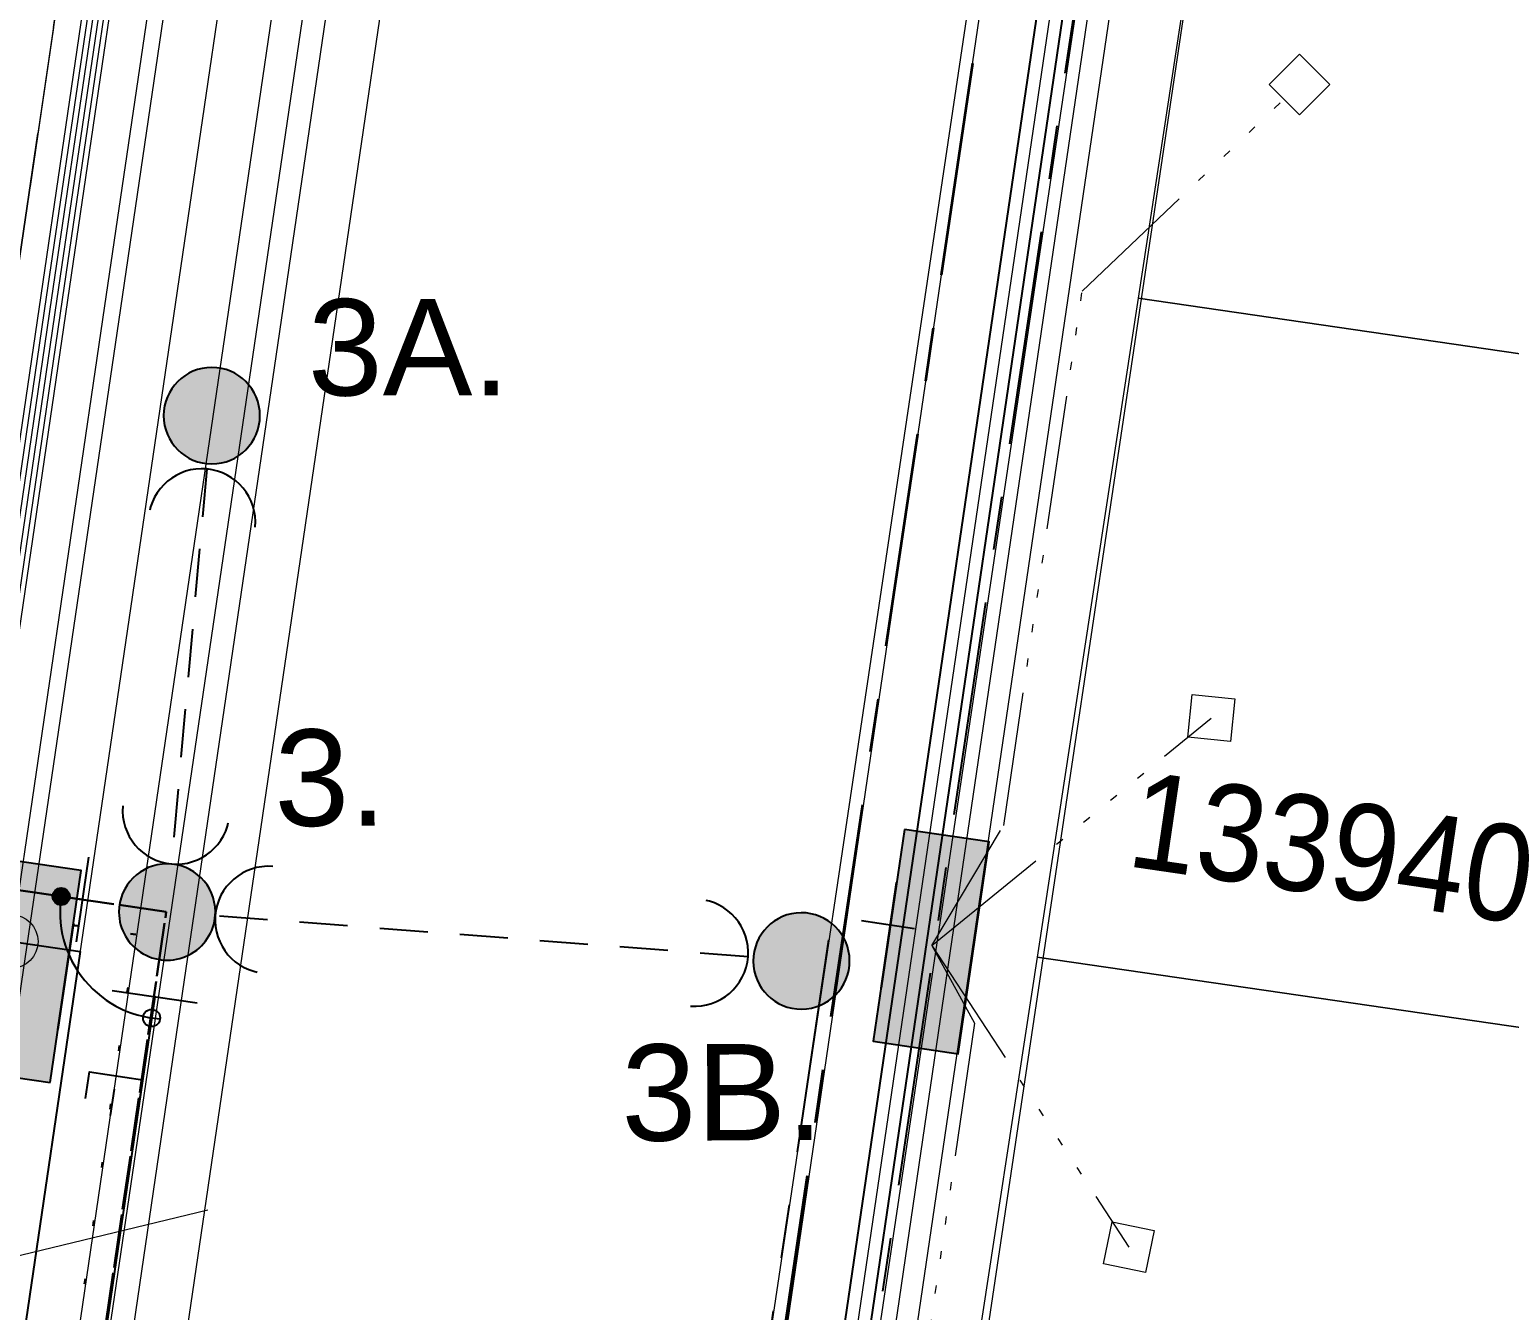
# Model space of a CAD drawing. Header units: metres. Extents: x 302924 to 306036, y 6267404 to 6269261.
# Drawn here: x 304172.51 to 304200.14, y 6268676.46 to 6268700.38 of the extents above; entities that cross this region are included whole.
import ezdxf
from ezdxf.enums import TextEntityAlignment as Align

# ---------------------------------------------------------------- set-up
doc = ezdxf.new("R2010")
doc.units = ezdxf.units.M
for name, pattern in [('Cable Exist OH', [1, 1, 0]), ('Cable Exist UG', [7, 4, -1, 1, -1]), ('Cable Remove', [1, 0, -1]), ('Dash', [5, 3, -2]), ('PHANTOMX2', [5.6000000000000005, 2.5, -0.5, 0.15, -0.5, 0.15, -0.5, 0.15, -0.5, 0.15, -0.5])]:
    doc.linetypes.add(name, pattern=pattern)
doc.layers.get('0').update_dxf_attribs({"color": 6})
for name, color, linetype, lineweight, plot, transparency in [('. Const Lines _SP', 251, 'Continuous', 0, False, 0.4), ('._ MGA Trench Outline (Physical Location)', 6, 'Continuous', 0, False, 0.8), ('._ MGA Trench Outline (PL)', 248, 'Continuous', 0, False, 0.6)]:
    doc.layers.add(name, color=color, linetype=linetype, lineweight=lineweight, plot=plot, transparency=transparency)
doc.layers.add('. Const Lines Circles _SP', color=251, linetype='Continuous', lineweight=0, plot=False)
for name, color, linetype, lineweight, true_color, plot, transparency in [('. Const Lines_HV', 7, 'Continuous', 0, 0x990000, False, 0.4), ('. Const Lines_LV', 7, 'Continuous', 0, 0x000099, False, 0.4), ('. Const Lines_SL', 7, 'Continuous', 0, 0x009999, False, 0.4), ('. Const Lines_SP_Trench (PL)', 7, 'Continuous', 0, 0x990099, False, 0.4)]:
    doc.layers.add(name, color=color, linetype=linetype, lineweight=lineweight, true_color=true_color, plot=plot, transparency=transparency)
doc.layers.add('_Kerb Line_SP', color=60, linetype='Continuous', lineweight=13, transparency=0.6)
for name, color, linetype, lineweight in [('_Lot Layout Future', 151, 'Continuous', 13), ('_User_EW_Final', 82, 'Continuous', 20), ('_User_HV_Exist', 1, 'Continuous', 35), ('_User_HV_Final', 1, 'Continuous', 25), ('_User_LV_Exist', 5, 'Continuous', 25), ('_User_LV_Final', 5, 'Continuous', 25), ('_User_TR_Final', 6, 'Continuous', 25), ('Cadastre Land Parcels_SP_EXT', 118, 'Continuous', 15), ('MEN Earth', 3, 'Continuous', 20), ('Services_SP_EXT', 42, 'PHANTOMX2', 20)]:
    doc.layers.add(name, color=color, linetype=linetype, lineweight=lineweight)
for name, color, linetype in [('Duct_SP_EXT', 30, 'Continuous'), ('OH_Details_SP_MISC', 7, 'Continuous'), ('OH_Details_SP_Stays', 7, 'Continuous'), ('SupportsOH_SP_EXT', 7, 'Continuous'), ('SupportsOH_SP_TR_HV_LV_SL_MOD', 3, 'Continuous'), ('SupportsUG_SP_LV_EXT', 7, 'Continuous')]:
    doc.layers.add(name, color=color, linetype=linetype)
doc.styles.add('POLE_LABEL', font='arial.ttf', dxfattribs={"height": 2})
doc.styles.get("Standard").update_dxf_attribs({"font": 'arial.ttf'})
doc.linetypes.add('Cable x', pattern='A,5,-0.05,["X",Standard,S=1.5,R=0,X=-0,Y=-0.75],-1.45', length=6.5)

# ---------------------------------------------------------------- blocks, each defined once
blk = doc.blocks.new('POLE_EXT')
blk.add_hatch(color=256).paths.add_polyline_path([(-0.8999999999999999, 2.220446049250313e-16, 1), (0.9, -2.220446049250313e-16, 1)])
blk.add_lwpolyline([(-0.9, 2.204364238465236e-16, 1), (0.9, -2.204364238465236e-16, 1)], format="xyb", close=True)
at = {"flags": 8}
blk.add_attdef('pNumber', text='', height=1.8, dxfattribs=at).set_placement((2.5, 2.5), align=Align.MIDDLE_CENTER)
at = {"style": 'POLE_LABEL', "flags": 9}
for tag, p in [('STRUCTURE_PLANT_NUMBER', (1.35493599185358, 0.02791782849911295)), ('STREET_CODE', (1.35493599185358, -0.2000000000000003))]:
    blk.add_attdef(tag, text='', height=0.2, dxfattribs=at).set_placement(p, align=Align.MIDDLE_LEFT)
at = {"flags": 9}
for tag, p in [('OWNED_BY', (1.35493599185358, -0.4000000000000003)), ('PARENT', (1.35493599185358, -0.6000000000000004)), ('SPECIAL_USE', (1.35493599185358, -0.8000000000000004)), ('STATE', (1.35493599185358, -1)), ('USAGE', (1.35493599185358, -1.2)), ('cLV', (1.35493599185358, -1.4)), ('hDepth', (1.35493599185358, -1.6)), ('cHV', (1.354935991853579, -2)), ('hDia', (1.35493599185358, -1.8)), ('LBRACKET', (1.354935991853579, -2.2)), ('LExisting', (1.354935991853579, -2.4)), ('LANTNUMBER', (1.354935991853579, -2.600000000000001)), ('LOther', (1.354935991853579, -2.800000000000001)), ('LRemove', (1.354935991853579, -3.000000000000001)), ('cLinedev', (1.354935991853579, -3.400000000000001)), ('LEGEND', (1.354935991853579, -3.200000000000001)), ('LOCATION', (1.354935991853579, -3.600000000000001)), ('pExisting', (1.354935991853579, -3.800000000000002)), ('PFNUMBER', (1.354935991853579, -4.000000000000001)), ('NEWPFNUMBER', (1.354935991853579, -4.200000000000001)), ('pFooting', (1.354935991853579, -4.400000000000001)), ('pNew', (1.354935991853579, -4.600000000000001)), ('pRelocate', (1.354935991853579, -5.000000000000002)), ('pRemove', (1.354935991853579, -5.200000000000002)), ('pReplace', (1.354935991853579, -5.400000000000002)), ('pStay', (1.354935991853578, -5.600000000000002)), ('pType', (1.354935991853578, -5.800000000000002)), ('cspan', (1.354935991853578, -6.000000000000003)), ('STREETNAME', (1.354935991853578, -6.200000000000003)), ('SUBURB', (1.354935991853578, -6.400000000000003)), ('NOTES', (1.354935991853578, -6.600000000000003)), ('MAINTAINED_BY', (1.355339668812801, -6.814376177081737)), ('OPERATED_BY', (1.355339668812801, -7.013893489363087))]:
    blk.add_attdef(tag, text='', height=0.2, dxfattribs=at).set_placement(p, align=Align.MIDDLE_LEFT)
at = {"flags": 1}
blk.add_attdef('Z', (1.354935991853578, -7.32844111475903), '', height=0.2, dxfattribs=at)
blk = doc.blocks.new('CCP_EXT')
blk.add_lwpolyline([(-0.5656854249491408, -2.00958019994648e-14), (1.053379049668485e-13, 0.5656854249492258), (0.5656854249493111, 1.998324918950336e-14), (6.503680917295529e-14, -0.565685424949226), (-0.5656854249491408, -2.00958019994648e-14)])
at = {"flags": 1}
blk.add_attdef('Z', (0, 0), '', height=0.01, dxfattribs=at)
at = {"flags": 9}
for tag in ['STATE', 'OPERATING_VOLTAGE', 'ORIENTATION', 'OWNED_BY', 'CCP_TYPE', 'CONSTRUCTED_VOLTAGE', 'USAGE', 'NO_PHASES', 'LEGEND', 'LIFE_SUPPORT', 'NOTES']:
    blk.add_attdef(tag, text='', height=0.01, dxfattribs=at).set_placement((0, 0), align=Align.MIDDLE_LEFT)
blk = doc.blocks.new('*U102')
at = {"layer": 'SupportsUG_SP_LV_EXT', "linetype": 'Continuous'}
h = blk.add_hatch(color=256, dxfattribs=at)
h.dxf.hatch_style = 1
h.paths.add_polyline_path([(-0.7999999999999994, 1.77635683940025e-15), (-0.7999999999999978, 2.000000000000001), (0.800000000000004, 2), (0.8000000000000025, 4.440892098500626e-16)])
h = blk.add_hatch(color=256, dxfattribs=at)
h.dxf.hatch_style = 1
h.paths.add_polyline_path([(-0.8000000000000027, -1.999999999999998), (-0.8000000000000012, 9.992007221626409e-16), (0.8000000000000007, -2.220446049250313e-16), (0.7999999999999992, -1.999999999999999)])
blk.add_lwpolyline([(-0.7999999999999959, 2.000000000000001), (-0.8000000000000016, -0.9999999999999983), (-0.799999999999997, 1.000000000000002), (-0.8000000000000029, -1.999999999999998), (0.7999999999999972, -1.999999999999999), (0.8000000000000043, 2)], close=True)
at = {"width": 0.9}
blk.add_attdef('ASSET_NUM', text='', height=1.8, rotation=359.9999999999999, dxfattribs=at).set_placement((3.376097029224634, 2.824912207279858), align=Align.MIDDLE_LEFT)
for tag, flags, p in [('OWNED_BY', 9, (-0.8239029707753653, 0.8249122072798634)), ('STREETNAME', 9, (-0.7989198950526951, 0.824912207279866)), ('SUBURB', 1, (-0.7823532958352823, 0.8249122072798664)), ('PARENT', 9, (-0.766733352252505, 0.8249122072798657)), ('NOTES', 9, (-0.7511134589141941, 0.8249122072798654)), ('LOCATION', 9, (-0.7345468596967674, 0.824912207279865)), ('LEGEND', 9, (-0.7151402935754059, 0.8249122072798647)), ('SUPPORT_TYPE', 9, (-0.6957337274540588, 0.824912207279864)), ('USAGE', 9, (-0.6796404811761827, 0.8249122072798644)), ('STATE', 9, (-0.6555005866371639, 0.8249122072798637))]:
    blk.add_attdef(tag, text='', height=0.01, rotation=269.9999999999999, dxfattribs=dict(flags=flags)).set_placement(p, align=Align.CENTER)
blk = doc.blocks.new('*U95')
at = {"linetype": 'Dash', "ltscale": 0.3}
blk.add_line((-1, 2.449212707644755e-16), (-8.405956775752678, -0.003689681115290037), dxfattribs=at)
at = {"linetype": 'Dash'}
for centre, start, end in [((-7.405956899856522, -0.003191476660537227), 90.02854501377281, 270.0285450137728), ((-2, 4.898587196589413e-16), 270, 89.99999999999999)]:
    blk.add_arc(centre, 1, start, end, dxfattribs=at)
blk = doc.blocks.new('*U94')
at = {"linetype": 'Dash', "ltscale": 0.3}
blk.add_line((-1, 2.449280470280535e-16), (-10.98078743892245, 0.0003386759323272163), dxfattribs=at)
at = {"linetype": 'Dash'}
for centre, start, end in [((-9.980787439498163, 0.0003047431455401718), 89.99805579452962, 269.9980557945296), ((-2, 4.898587196589413e-16), 270, 89.99999999999999)]:
    blk.add_arc(centre, 1, start, end, dxfattribs=at)
blk = doc.blocks.new('*U120')
h = blk.add_hatch(color=256)
h.dxf.hatch_style = 1
edge = h.paths.add_edge_path()
edge.add_arc((2, -1.469576158976824e-15), 0.16, -3.81666561775622e-14, 360)
h = blk.add_hatch(color=256)
h.dxf.hatch_style = 1
edge = h.paths.add_edge_path()
edge.add_arc((0.0004378677724008961, -1.999999952067953), 0.16, 270.0125439877719, 630.012543987772)
for p, q in [((1.599999999999999, -0.8000000000000014), (1.600000000000001, 0.7999999999999987)), ((1.6, -1.175660927181459e-15), (2, -1.469576158976824e-15)), ((-0.7996496866092607, -1.600175108763323), (0.8003502750451018, -1.599824814545402)), ((0.0003502942179207543, -1.599999961654363), (0.0004378677724008961, -1.999999952067953))]:
    blk.add_line(p, q)
for centre in [(2, -1.469576158976824e-15), (0.0004378677724008961, -1.999999952067953)]:
    blk.add_circle(centre, 0.16)
blk = doc.blocks.new('*U138')
at = {"layer": 'SupportsUG_SP_LV_EXT', "linetype": 'Continuous'}
h = blk.add_hatch(color=256, dxfattribs=at)
h.dxf.hatch_style = 1
h.paths.add_polyline_path([(-0.7999999999999994, 1.748601263784622e-15), (-0.7999999999999978, 2.000000000000001), (0.800000000000004, 2), (0.8000000000000025, 4.718447854656915e-16)])
h = blk.add_hatch(color=256, dxfattribs=at)
h.dxf.hatch_style = 1
h.paths.add_polyline_path([(-0.8000000000000027, -1.999999999999998), (-0.8000000000000012, 1.02695629777827e-15), (0.8000000000000007, -2.498001805406602e-16), (0.7999999999999992, -1.999999999999999)])
blk.add_lwpolyline([(-0.799999999999996, 2.000000000000001), (-0.8000000000000016, -0.9999999999999982), (-0.7999999999999969, 1.000000000000002), (-0.8000000000000029, -1.999999999999998), (0.7999999999999973, -1.999999999999999), (0.8000000000000043, 2)], close=True)
at = {"width": 0.9}
blk.add_attdef('ASSET_NUM', text='', height=1.8, rotation=359.9999999999999, dxfattribs=at).set_placement((4.502943056436317, 1.983681330227829), align=Align.MIDDLE_LEFT)
for tag, flags, p in [('OWNED_BY', 9, (0.3029430564363171, -0.01631866977216572)), ('STREETNAME', 9, (0.3279261321589874, -0.01631866977216308)), ('SUBURB', 1, (0.3444927313764001, -0.01631866977216276)), ('PARENT', 9, (0.3601126749591774, -0.01631866977216342)), ('NOTES', 9, (0.3757325682974883, -0.01631866977216376)), ('LOCATION', 9, (0.3922991675149151, -0.01631866977216409)), ('LEGEND', 9, (0.4117057336362765, -0.01631866977216443)), ('SUPPORT_TYPE', 9, (0.4311122997576237, -0.01631866977216509)), ('USAGE', 9, (0.4472055460354997, -0.01631866977216477)), ('STATE', 9, (0.4713454405745185, -0.01631866977216543))]:
    blk.add_attdef(tag, text='', height=0.01, rotation=269.9999999999999, dxfattribs=dict(flags=flags)).set_placement(p, align=Align.CENTER)
blk = doc.blocks.new('*U139')
at = {"layer": 'SupportsUG_SP_LV_EXT', "linetype": 'Continuous'}
h = blk.add_hatch(color=256, dxfattribs=at)
h.dxf.hatch_style = 1
h.paths.add_polyline_path([(-0.7999999999999994, 1.748601263784622e-15), (-0.7999999999999978, 2.000000000000001), (0.800000000000004, 2), (0.8000000000000025, 4.718447854656915e-16)])
h = blk.add_hatch(color=256, dxfattribs=at)
h.dxf.hatch_style = 1
h.paths.add_polyline_path([(-0.8000000000000027, -1.999999999999998), (-0.8000000000000012, 1.02695629777827e-15), (0.8000000000000007, -2.498001805406602e-16), (0.7999999999999992, -1.999999999999999)])
blk.add_lwpolyline([(-0.799999999999996, 2.000000000000001), (-0.8000000000000016, -0.9999999999999982), (-0.7999999999999969, 1.000000000000002), (-0.8000000000000029, -1.999999999999998), (0.7999999999999973, -1.999999999999999), (0.8000000000000043, 2)], close=True)
at = {"width": 0.9}
blk.add_attdef('ASSET_NUM', text='', height=1.8, rotation=359.9999999999999, dxfattribs=at).set_placement((4.502943056436317, 1.983681330227829), align=Align.MIDDLE_LEFT)
for tag, flags, p in [('OWNED_BY', 9, (0.3029430564363171, -0.01631866977216572)), ('STREETNAME', 9, (0.3279261321589874, -0.01631866977216308)), ('SUBURB', 1, (0.3444927313764001, -0.01631866977216276)), ('PARENT', 9, (0.3601126749591774, -0.01631866977216342)), ('NOTES', 9, (0.3757325682974883, -0.01631866977216376)), ('LOCATION', 9, (0.3922991675149151, -0.01631866977216409)), ('LEGEND', 9, (0.4117057336362765, -0.01631866977216443)), ('SUPPORT_TYPE', 9, (0.4311122997576237, -0.01631866977216509)), ('USAGE', 9, (0.4472055460354997, -0.01631866977216477)), ('STATE', 9, (0.4713454405745185, -0.01631866977216543))]:
    blk.add_attdef(tag, text='', height=0.01, rotation=269.9999999999999, dxfattribs=dict(flags=flags)).set_placement(p, align=Align.CENTER)
blk = doc.blocks.new('ENDCAP')
for points in [[(-0.2500000000000002, -0.4999999999999999), (-0.7500000000000002, -0.4999999999999997), (-0.7499999999999998, 0.5000000000000002), (-0.2499999999999998, 0.5)], [(-0.5, 1.836960087389786e-16), (0, 0)]]:
    blk.add_lwpolyline(points)

msp = doc.modelspace()

# ---------------------------------------------------------------- hatches: boundary and pattern name
at = {"layer": 'MEN Earth'}
h = msp.add_hatch(color=256, dxfattribs=at)
h.dxf.hatch_style = 1
h.paths.add_polyline_path([(304171.8905463865, 6268684.902543463), (304171.5998084133, 6268682.923788442), (304172.3913104215, 6268682.807493253), (304173.1828124297, 6268682.691198063), (304173.3281814163, 6268683.680575574), (304173.4735504029, 6268684.669953084)])
h = msp.add_hatch(color=256, dxfattribs=at)
h.dxf.hatch_style = 1
h.paths.add_polyline_path([(304171.5998084133, 6268682.923788442), (304171.3090704402, 6268680.945033422), (304172.8920744566, 6268680.712443043), (304173.1828124297, 6268682.691198063)])

# ---------------------------------------------------------------- linework, layer by layer
at = {"layer": '. Const Lines _SP', "linetype": 'Continuous', "lineweight": 0, "flags": 128}
msp.add_lwpolyline([(304170.014699494, 6268676.92951159), (304175.8401810734, 6268678.333173519)], dxfattribs=at)
at = {"layer": '. Const Lines Circles _SP', "lineweight": 0}
msp.add_circle((304172.1674658148, 6268683.346031487), 0.5, dxfattribs=at)
at = {"layer": '. Const Lines_HV', "linetype": 'Continuous', "lineweight": 0, "flags": 128}
for points in [[(304209.5394755662, 6268832.175630128), (304207.2880884717, 6268816.836521774), (304205.005714516, 6268801.000313428), (304201.7242981391, 6268778.706770228), (304195.7221819329, 6268737.927112428), (304193.615082306, 6268723.578549237), (304191.494421064, 6268709.133111742), (304189.6780637784, 6268696.764705199), (304187.8612147322, 6268684.397456493), (304186.0446706447, 6268672.029830126), (304184.5914325288, 6268662.135320788), (304182.7747721615, 6268649.767101264), (304180.9583152062, 6268637.400354925), (304179.1410169145, 6268625.032979476), (304175.0352011244, 6268597.088516806), (304180.7383833017, 6268589.420247299), (304191.3673835591, 6268587.858710212)], [(304091.1239660417, 6268659.362272861), (304092.939405088, 6268671.729745177), (304094.3917433126, 6268681.623707893), (304096.207007668, 6268693.989989148), (304098.0226221723, 6268706.35864675), (304099.4749710312, 6268716.252613789), (304100.9273199363, 6268726.146590143), (304102.7427475402, 6268738.514049443), (304104.621873969, 6268751.315423001), (304110.2296534097, 6268790.102645487), (304118.8082513247, 6268797.071733), (304179.9938453533, 6268789.599153562), (304189.2978381737, 6268777.379816413), (304183.7806332445, 6268739.735879559), (304181.8955457077, 6268726.894820747), (304180.0799974205, 6268714.527373603), (304178.6275583864, 6268704.63341637), (304177.1751193969, 6268694.739458441), (304175.3598690536, 6268682.37207803), (304173.5440270549, 6268670.004450941), (304172.0916033969, 6268660.110597441)], [(304093.102760425, 6268659.071802917), (304094.9181994527, 6268671.439275106), (304096.3705379876, 6268681.333239935), (304098.1858020294, 6268693.699519055), (304100.0014165034, 6268706.06817645), (304101.4537654187, 6268715.962143874), (304102.9061143618, 6268725.856120487), (304104.7215421241, 6268738.223580866), (304106.6009831814, 6268751.0270978), (304112.0972551319, 6268789.043058527), (304119.4095609535, 6268794.983434763), (304178.9137905097, 6268787.716199897), (304187.1969902763, 6268776.837514522), (304181.8017739467, 6268740.025906936), (304179.9167542239, 6268727.185310443), (304178.1012056523, 6268714.817861361), (304176.6487666318, 6268704.923904222), (304175.1963276382, 6268695.029946264), (304173.3810706606, 6268682.662520658), (304171.5652414329, 6268670.294980564), (304170.1128116381, 6268660.401085264)]]:
    msp.add_lwpolyline(points, dxfattribs=at)
at = {"layer": '. Const Lines_LV', "linetype": 'Continuous', "lineweight": 0, "flags": 128}
for points in [[(304090.13456885, 6268659.507507834), (304091.9500079056, 6268671.874980211), (304093.4023459752, 6268681.768941873), (304095.2176104874, 6268694.135224195), (304097.0332250068, 6268706.503881901), (304098.4855738374, 6268716.397848747), (304099.9379227235, 6268726.291824971), (304101.7533502482, 6268738.659283732), (304103.6323193628, 6268751.459585601), (304109.2958525488, 6268790.632438967), (304118.5075965104, 6268798.115882118), (304180.533872775, 6268790.540630395), (304190.3482621223, 6268777.650967358), (304184.7700628935, 6268739.59086587), (304182.8849414499, 6268726.7495759), (304181.0693933046, 6268714.382129723), (304179.6169542636, 6268704.488172445), (304178.1645152763, 6268694.59421453), (304176.3492682501, 6268682.226856716), (304174.533419866, 6268669.859186129), (304173.0809992763, 6268659.96535353)], [(304092.1133632333, 6268659.217037889), (304093.9288022704, 6268671.584510141), (304095.3811406501, 6268681.478473915), (304097.1964048488, 6268693.844754102), (304099.0120193379, 6268706.2134116), (304100.464368225, 6268716.107378831), (304101.916717149, 6268726.001355315), (304103.7321448321, 6268738.368815155), (304105.6114285752, 6268751.171260401), (304111.1634542709, 6268789.572852007), (304119.1089061392, 6268796.027583881), (304179.4538179315, 6268788.657676729), (304188.247414225, 6268777.108665467), (304182.7912035956, 6268739.880893247), (304180.9061499655, 6268727.040065592), (304179.0906015364, 6268714.672617482), (304177.6381625091, 6268704.778660296), (304176.1857235176, 6268694.884702353), (304174.3704698571, 6268682.517299344), (304172.5546342439, 6268670.149715752), (304171.1022075175, 6268660.255841353)], [(304094.0921576166, 6268658.926567945), (304095.9075966352, 6268671.294040071), (304097.359935325, 6268681.188005957), (304099.1751992102, 6268693.554284008), (304100.9908136689, 6268705.9229413), (304102.4431626125, 6268715.816908916), (304103.8955115745, 6268725.710885658), (304105.7109394161, 6268738.078346577), (304107.5905377876, 6268750.8829352), (304113.0310559929, 6268788.513265047), (304119.7102157679, 6268793.939285644), (304178.373763088, 6268786.774723064), (304186.1465663277, 6268776.566363577), (304180.8123442978, 6268740.170920624), (304178.9273584823, 6268727.330555293), (304177.1118097682, 6268714.963105241), (304175.6593707546, 6268705.069148148), (304174.2069317588, 6268695.175190176), (304172.3916714641, 6268682.807741972), (304170.575848622, 6268670.440245376), (304169.1234157587, 6268660.546329176)], [(304096.0709519999, 6268658.636098), (304097.8863909999, 6268671.003570001), (304099.33873, 6268680.897537999), (304101.1539935716, 6268693.263813915), (304102.969608, 6268705.632471), (304104.421957, 6268715.526439), (304105.874306, 6268725.420416001), (304107.689734, 6268737.787878), (304109.569647, 6268750.594609999), (304114.898657715, 6268787.453678087), (304120.3115253967, 6268791.850987407), (304177.2937082445, 6268784.891769399), (304184.0457184304, 6268776.024061686), (304178.833485, 6268740.460948002), (304176.9485669991, 6268727.621044993), (304175.133018, 6268715.253593), (304173.680579, 6268705.359636), (304172.22814, 6268695.465677999), (304170.4128730712, 6268683.0981846), (304168.597063, 6268670.730775), (304167.1446239999, 6268660.836816999), (304165.329075, 6268648.469365)]]:
    msp.add_lwpolyline(points, dxfattribs=at)
at = {"layer": '. Const Lines_LV', "flags": 128}
for points in [[(304196.3556725077, 6268743.213376484), (304174.4782918461, 6268596.432564483), (304179.9846813444, 6268587.800838494), (304191.7612227719, 6268586.330435564), (304199.0125600746, 6268585.0276153)], [(304198.333820631, 6268742.91853754), (304176.566711547, 6268596.877565102), (304181.1652554437, 6268589.668963008), (304192.0621698854, 6268588.308389107), (304199.3662296071, 6268586.996096405)], [(304200.3119687542, 6268742.623698597), (304178.655131248, 6268597.32256572), (304182.345829543, 6268591.537087522), (304192.363116999, 6268590.28634265), (304199.71989914, 6268588.96457751)]]:
    msp.add_lwpolyline(points, dxfattribs=at)
at = {"layer": '. Const Lines_SL', "linetype": 'Continuous', "lineweight": 0, "flags": 128}
for points in [[(304211.5182748001, 6268831.885193229), (304209.2672646401, 6268816.548652996), (304206.9848324541, 6268800.712040625), (304203.702978651, 6268778.415525602), (304197.7008645143, 6268737.635881863), (304195.593859757, 6268723.287963967), (304193.4732115963, 6268708.842615564), (304191.6568401824, 6268696.474112798), (304189.8399759118, 6268684.106760442), (304188.0234401166, 6268671.739190526), (304186.5702036429, 6268661.84469237), (304184.7535409627, 6268649.476457097), (304182.9370837089, 6268637.109708725), (304181.119768185, 6268624.742215983), (304177.1343770822, 6268597.617371955), (304181.8487728218, 6268591.278584945), (304191.6580888716, 6268589.837470031)], [(304095.0815548083, 6268658.781332972), (304096.8969938176, 6268671.148805035), (304098.3493326625, 6268681.042771978), (304100.1645963909, 6268693.409048961), (304101.9802108345, 6268705.77770615), (304103.4325598063, 6268715.671673958), (304104.8849087873, 6268725.565650829), (304106.700336708, 6268737.933112289), (304108.5800923938, 6268750.7387726), (304113.964856854, 6268787.983471568), (304120.0108705822, 6268792.895136526), (304177.8337356663, 6268785.833246231), (304185.096142379, 6268776.295212631), (304179.8229146489, 6268740.315934313), (304177.937962741, 6268727.475800145), (304176.1224138841, 6268715.10834912), (304174.6699748773, 6268705.214392074), (304173.2175358794, 6268695.320434088), (304171.4022722677, 6268682.952963285), (304169.586455811, 6268670.585510188), (304168.1340198793, 6268660.691573088), (304166.3184708841, 6268648.32412112)]]:
    msp.add_lwpolyline(points, dxfattribs=at)
at = {"layer": '. Const Lines_SP_Trench (PL)', "linetype": 'Continuous', "lineweight": 0, "flags": 128}
for points in [[(304210.8256950682, 6268831.986846143), (304208.5745529812, 6268816.649407068), (304206.2921411758, 6268800.812936106), (304203.0104404719, 6268778.517461222), (304197.0083256108, 6268737.73781256), (304194.9012876492, 6268723.389668811), (304192.78063491, 6268708.944289227), (304190.964268441, 6268696.575820139), (304189.147409499, 6268684.20850406), (304187.3308708015, 6268671.840914386), (304185.877633753, 6268661.946412317), (304184.0609718823, 6268649.578182555), (304182.244514733, 6268637.211434895), (304180.4272052403, 6268624.843983205), (304176.399665497, 6268597.432272653), (304181.4601364898, 6268590.628166769), (304191.5563420122, 6268589.144904095)], [(304094.3889767741, 6268658.882997453), (304096.2044157899, 6268671.25046956), (304097.6567545263, 6268681.144435763), (304099.4720183644, 6268693.510713494), (304101.2876328186, 6268705.879370756), (304102.7399817706, 6268715.773338429), (304104.1923307384, 6268725.667315209), (304106.0077586037, 6268738.034776291), (304107.8874041694, 6268750.83968642), (304113.3111962512, 6268788.354327003), (304119.8004122122, 6268793.626040909), (304178.2117548615, 6268786.492280014), (304185.831439143, 6268776.485018292), (304180.5155154031, 6268740.21442473), (304178.6305397599, 6268727.374128749), (304176.814991003, 6268715.006678404), (304175.3625519914, 6268705.112721326), (304173.910112995, 6268695.21876335), (304172.0948517052, 6268682.851308365), (304170.2790307787, 6268670.483824819), (304168.8265969949, 6268660.58990235), (304167.011048003, 6268648.222450404)]]:
    msp.add_lwpolyline(points, dxfattribs=at)
at = {"layer": '._ MGA Trench Outline (Physical Location)', "linetype": 'Continuous', "lineweight": 0, "flags": 128}
msp.add_lwpolyline([(304211.9140346468, 6268831.82710585), (304209.6630998737, 6268816.491079243), (304207.3806560417, 6268800.654386062), (304204.0987147535, 6268778.357276678), (304198.0966010306, 6268737.577635749), (304195.9896152487, 6268723.229846923), (304193.8689697027, 6268708.784516329), (304192.0525954633, 6268696.415994319), (304190.2357281478, 6268684.048621233), (304188.419194011, 6268671.681062606), (304186.9659578658, 6268661.786566686), (304185.1492947229, 6268649.418328263), (304183.3328374095, 6268637.051579487), (304181.5155184391, 6268624.684063284), (304177.5542122736, 6268597.723142985), (304182.0708507259, 6268591.650252476), (304191.7162299342, 6268590.233221995)], dxfattribs=at)
msp.add_lwpolyline([(304211.9140346468, 6268831.82710585), (304209.6630998737, 6268816.491079243), (304207.3806560417, 6268800.654386062), (304204.0987147535, 6268778.357276678), (304198.0966010306, 6268737.577635749), (304195.9896152487, 6268723.229846923), (304193.8689697027, 6268708.784516329), (304192.0525954633, 6268696.415994319), (304190.2357281478, 6268684.048621233), (304188.419194011, 6268671.681062606), (304186.9659578658, 6268661.786566686), (304185.1492947229, 6268649.418328263), (304183.3328374095, 6268637.051579487), (304181.5155184391, 6268624.684063284), (304177.5542122736, 6268597.723142985), (304182.0708507259, 6268591.650252476), (304191.7162299342, 6268590.233221995)], dxfattribs=at)
msp.add_lwpolyline([(304211.9140346468, 6268831.82710585), (304209.6630998737, 6268816.491079243), (304207.3806560417, 6268800.654386062), (304204.0987147535, 6268778.357276678), (304198.0966010306, 6268737.577635749), (304195.9896152487, 6268723.229846923), (304193.8689697027, 6268708.784516329), (304192.0525954633, 6268696.415994319), (304190.2357281478, 6268684.048621233), (304188.419194011, 6268671.681062606), (304186.9659578658, 6268661.786566686), (304185.1492947229, 6268649.418328263), (304183.3328374095, 6268637.051579487), (304181.5155184391, 6268624.684063284), (304177.5542122736, 6268597.723142985), (304182.0708507259, 6268591.650252476), (304191.7162299342, 6268590.233221995)], dxfattribs=at)
at = {"layer": '._ MGA Trench Outline (PL)', "flags": 128}
for points in [[(304095.1804945275, 6268658.766809476), (304096.9959335359, 6268671.134281531), (304098.4482723963, 6268681.028248581), (304100.263536109, 6268693.394525457), (304102.0791505511, 6268705.763182635), (304103.5314995256, 6268715.657150462), (304104.9838485086, 6268725.551127346), (304106.7992764373, 6268737.91858886), (304108.6790478544, 6268750.72435634), (304114.0582369401, 6268787.93049222), (304120.0409360637, 6268792.790721614), (304177.7797329241, 6268785.739098547), (304184.9910999841, 6268776.268097536), (304179.723971684, 6268740.330435681), (304177.8390231669, 6268727.490324631), (304176.0234742957, 6268715.122873508), (304174.5710352895, 6268705.228916467), (304173.1185962915, 6268695.33495848), (304171.3033323481, 6268682.967485416), (304169.4875165299, 6268670.600036669), (304168.0350802914, 6268660.70609748), (304166.2195312957, 6268648.338645509)], [(304095.1804945275, 6268658.766809476), (304096.9959335359, 6268671.134281531), (304098.4482723963, 6268681.028248581), (304100.263536109, 6268693.394525457), (304102.0791505511, 6268705.763182635), (304103.5314995256, 6268715.657150462), (304104.9838485086, 6268725.551127346), (304106.7992764373, 6268737.91858886), (304108.6790478544, 6268750.72435634), (304114.0582369401, 6268787.93049222), (304120.0409360637, 6268792.790721614), (304177.7797329241, 6268785.739098547), (304184.9910999841, 6268776.268097536), (304179.723971684, 6268740.330435681), (304177.8390231669, 6268727.490324631), (304176.0234742957, 6268715.122873508), (304174.5710352895, 6268705.228916467), (304173.1185962915, 6268695.33495848), (304171.3033323481, 6268682.967485416), (304169.4875165299, 6268670.600036669), (304168.0350802914, 6268660.70609748), (304166.2195312957, 6268648.338645509)], [(304095.1804945275, 6268658.766809476), (304096.9959335359, 6268671.134281531), (304098.4482723963, 6268681.028248581), (304100.263536109, 6268693.394525457), (304102.0791505511, 6268705.763182635), (304103.5314995256, 6268715.657150462), (304104.9838485086, 6268725.551127346), (304106.7992764373, 6268737.91858886), (304108.6790478544, 6268750.72435634), (304114.0582369401, 6268787.93049222), (304120.0409360637, 6268792.790721614), (304177.7797329241, 6268785.739098547), (304184.9910999841, 6268776.268097536), (304179.723971684, 6268740.330435681), (304177.8390231669, 6268727.490324631), (304176.0234742957, 6268715.122873508), (304174.5710352895, 6268705.228916467), (304173.1185962915, 6268695.33495848), (304171.3033323481, 6268682.967485416), (304169.4875165299, 6268670.600036669), (304168.0350802914, 6268660.70609748), (304166.2195312957, 6268648.338645509)], [(304095.2794342467, 6268658.752285979), (304097.0948732541, 6268671.119758028), (304098.54721213, 6268681.013725183), (304100.3624758271, 6268693.380001953), (304102.1780902676, 6268705.74865912), (304103.630439245, 6268715.642626966), (304105.0827882299, 6268725.536603863), (304106.8982161665, 6268737.904065431), (304108.778003315, 6268750.70994008), (304114.1516170262, 6268787.877512871), (304120.0710015451, 6268792.686306702), (304177.725730182, 6268785.644950864), (304184.8860575893, 6268776.240982441), (304179.6250287191, 6268740.34493705), (304177.7400835927, 6268727.504849116), (304175.9245347073, 6268715.137397896), (304174.4720957018, 6268705.24344086), (304173.0196567035, 6268695.349482871), (304171.2043924284, 6268682.982007547), (304169.3885772488, 6268670.614563149), (304167.9361407034, 6268660.720621871), (304166.1205917073, 6268648.353169897)], [(304095.2794342467, 6268658.752285979), (304097.0948732541, 6268671.119758028), (304098.54721213, 6268681.013725183), (304100.3624758271, 6268693.380001953), (304102.1780902676, 6268705.74865912), (304103.630439245, 6268715.642626966), (304105.0827882299, 6268725.536603863), (304106.8982161665, 6268737.904065431), (304108.778003315, 6268750.70994008), (304114.1516170262, 6268787.877512871), (304120.0710015451, 6268792.686306702), (304177.725730182, 6268785.644950864), (304184.8860575893, 6268776.240982441), (304179.6250287191, 6268740.34493705), (304177.7400835927, 6268727.504849116), (304175.9245347073, 6268715.137397896), (304174.4720957018, 6268705.24344086), (304173.0196567035, 6268695.349482871), (304171.2043924284, 6268682.982007547), (304169.3885772488, 6268670.614563149), (304167.9361407034, 6268660.720621871), (304166.1205917073, 6268648.353169897)], [(304095.2794342467, 6268658.752285979), (304097.0948732541, 6268671.119758028), (304098.54721213, 6268681.013725183), (304100.3624758271, 6268693.380001953), (304102.1780902676, 6268705.74865912), (304103.630439245, 6268715.642626966), (304105.0827882299, 6268725.536603863), (304106.8982161665, 6268737.904065431), (304108.778003315, 6268750.70994008), (304114.1516170262, 6268787.877512871), (304120.0710015451, 6268792.686306702), (304177.725730182, 6268785.644950864), (304184.8860575893, 6268776.240982441), (304179.6250287191, 6268740.34493705), (304177.7400835927, 6268727.504849116), (304175.9245347073, 6268715.137397896), (304174.4720957018, 6268705.24344086), (304173.0196567035, 6268695.349482871), (304171.2043924284, 6268682.982007547), (304169.3885772488, 6268670.614563149), (304167.9361407034, 6268660.720621871), (304166.1205917073, 6268648.353169897)], [(304095.3783739658, 6268658.737762482), (304097.1938129723, 6268671.105234524), (304098.6461518638, 6268680.999201785), (304100.4614155452, 6268693.365478449), (304102.2770299841, 6268705.734135604), (304103.7293789644, 6268715.62810347), (304105.1817279512, 6268725.52208038), (304106.9971558957, 6268737.889542002), (304108.8769587756, 6268750.695523819), (304114.2449971124, 6268787.824533523), (304120.1010670266, 6268792.58189179), (304177.6717274398, 6268785.550803181), (304184.7810151944, 6268776.213867347), (304179.5260857543, 6268740.359438418), (304177.6411440186, 6268727.519373601), (304175.8255951189, 6268715.151922285), (304174.3731561141, 6268705.257965253), (304172.9207171156, 6268695.364007262), (304171.1054525087, 6268682.996529679), (304169.2896379678, 6268670.62908963), (304167.8372011155, 6268660.735146262), (304166.0216521189, 6268648.367694285)], [(304095.3783739658, 6268658.737762482), (304097.1938129723, 6268671.105234524), (304098.6461518638, 6268680.999201785), (304100.4614155452, 6268693.365478449), (304102.2770299841, 6268705.734135604), (304103.7293789644, 6268715.62810347), (304105.1817279512, 6268725.52208038), (304106.9971558957, 6268737.889542002), (304108.8769587756, 6268750.695523819), (304114.2449971124, 6268787.824533523), (304120.1010670266, 6268792.58189179), (304177.6717274398, 6268785.550803181), (304184.7810151944, 6268776.213867347), (304179.5260857543, 6268740.359438418), (304177.6411440186, 6268727.519373601), (304175.8255951189, 6268715.151922285), (304174.3731561141, 6268705.257965253), (304172.9207171156, 6268695.364007262), (304171.1054525087, 6268682.996529679), (304169.2896379678, 6268670.62908963), (304167.8372011155, 6268660.735146262), (304166.0216521189, 6268648.367694285)], [(304095.3783739658, 6268658.737762482), (304097.1938129723, 6268671.105234524), (304098.6461518638, 6268680.999201785), (304100.4614155452, 6268693.365478449), (304102.2770299841, 6268705.734135604), (304103.7293789644, 6268715.62810347), (304105.1817279512, 6268725.52208038), (304106.9971558957, 6268737.889542002), (304108.8769587756, 6268750.695523819), (304114.2449971124, 6268787.824533523), (304120.1010670266, 6268792.58189179), (304177.6717274398, 6268785.550803181), (304184.7810151944, 6268776.213867347), (304179.5260857543, 6268740.359438418), (304177.6411440186, 6268727.519373601), (304175.8255951189, 6268715.151922285), (304174.3731561141, 6268705.257965253), (304172.9207171156, 6268695.364007262), (304171.1054525087, 6268682.996529679), (304169.2896379678, 6268670.62908963), (304167.8372011155, 6268660.735146262), (304166.0216521189, 6268648.367694285)], [(304095.4773136849, 6268658.723238985), (304097.2927526905, 6268671.090711021), (304098.7450915975, 6268680.984678387), (304100.5603552633, 6268693.350954944), (304102.3759697006, 6268705.719612089), (304103.8283186838, 6268715.613579975), (304105.2806676725, 6268725.507556898), (304107.0960956249, 6268737.875018573), (304108.9759142362, 6268750.681107558), (304114.3383771985, 6268787.771554175), (304120.131132508, 6268792.477476878), (304177.6177246976, 6268785.456655498), (304184.6759727996, 6268776.186752252), (304179.4271427894, 6268740.373939787), (304177.5422044444, 6268727.533898086), (304175.7266555305, 6268715.166446673), (304174.2742165264, 6268705.272489646), (304172.8217775276, 6268695.378531653), (304171.0065125891, 6268683.01105181), (304169.1906986867, 6268670.643616111), (304167.7382615276, 6268660.749670653), (304165.9227125305, 6268648.382218673)], [(304095.4773136849, 6268658.723238985), (304097.2927526905, 6268671.090711021), (304098.7450915975, 6268680.984678387), (304100.5603552633, 6268693.350954944), (304102.3759697006, 6268705.719612089), (304103.8283186838, 6268715.613579975), (304105.2806676725, 6268725.507556898), (304107.0960956249, 6268737.875018573), (304108.9759142362, 6268750.681107558), (304114.3383771985, 6268787.771554175), (304120.131132508, 6268792.477476878), (304177.6177246976, 6268785.456655498), (304184.6759727996, 6268776.186752252), (304179.4271427894, 6268740.373939787), (304177.5422044444, 6268727.533898086), (304175.7266555305, 6268715.166446673), (304174.2742165264, 6268705.272489646), (304172.8217775276, 6268695.378531653), (304171.0065125891, 6268683.01105181), (304169.1906986867, 6268670.643616111), (304167.7382615276, 6268660.749670653), (304165.9227125305, 6268648.382218673)], [(304095.4773136849, 6268658.723238985), (304097.2927526905, 6268671.090711021), (304098.7450915975, 6268680.984678387), (304100.5603552633, 6268693.350954944), (304102.3759697006, 6268705.719612089), (304103.8283186838, 6268715.613579975), (304105.2806676725, 6268725.507556898), (304107.0960956249, 6268737.875018573), (304108.9759142362, 6268750.681107558), (304114.3383771985, 6268787.771554175), (304120.131132508, 6268792.477476878), (304177.6177246976, 6268785.456655498), (304184.6759727996, 6268776.186752252), (304179.4271427894, 6268740.373939787), (304177.5422044444, 6268727.533898086), (304175.7266555305, 6268715.166446673), (304174.2742165264, 6268705.272489646), (304172.8217775276, 6268695.378531653), (304171.0065125891, 6268683.01105181), (304169.1906986867, 6268670.643616111), (304167.7382615276, 6268660.749670653), (304165.9227125305, 6268648.382218673)]]:
    msp.add_lwpolyline(points, dxfattribs=at)
at = {"layer": '_Kerb Line_SP', "linetype": 'Continuous', "flags": 128}
msp.add_lwpolyline([(304163.3867088672, 6268603.968118639), (304188.5786944284, 6268775.176328816, 0.414417941495448), (304178.4432957279, 6268788.796871141), (304161.9221903936, 6268791.213413956, 0.01799496414999635), (304120.706172613, 6268796.065743698, 0.3941151406142404), (304111.6443547613, 6268788.82655872), (304087.3337990098, 6268623.213804715)], format="xyb", dxfattribs=at)
at = {"layer": '_Lot Layout Future', "linetype": 'Dash', "transparency": 33554585}
msp.add_lwpolyline([(304096.070952, 6268658.636098), (304097.886391, 6268671.00357), (304099.33873, 6268680.897538), (304101.154169, 6268693.265009), (304102.969608, 6268705.632471), (304104.421957, 6268715.526439), (304105.874306, 6268725.420416), (304107.689734, 6268737.787878), (304109.569647, 6268750.59461), (304144.2009760001, 6268745.527864), (304178.833485, 6268740.460948001), (304176.948567, 6268727.621045), (304175.133018, 6268715.253593), (304173.680579, 6268705.359636), (304172.22814, 6268695.465678), (304170.412591, 6268683.098226001), (304168.597063, 6268670.730775), (304167.1446239999, 6268660.836817), (304165.329075, 6268648.469365)], dxfattribs=at)
msp.add_lwpolyline([(304096.070952, 6268658.636098), (304097.886391, 6268671.00357), (304099.33873, 6268680.897538), (304101.154169, 6268693.265009), (304102.969608, 6268705.632471), (304104.421957, 6268715.526439), (304105.874306, 6268725.420416), (304107.689734, 6268737.787878), (304109.569647, 6268750.59461), (304144.2009760001, 6268745.527864), (304178.833485, 6268740.460948001), (304176.948567, 6268727.621045), (304175.133018, 6268715.253593), (304173.680579, 6268705.359636), (304172.22814, 6268695.465678), (304170.412591, 6268683.098226001), (304168.597063, 6268670.730775), (304167.1446239999, 6268660.836817), (304165.329075, 6268648.469365)], dxfattribs=at)
msp.add_lwpolyline([(304139.050838, 6268710.443101999), (304137.598489, 6268700.549125), (304172.22814, 6268695.465678), (304173.680579, 6268705.359636)], close=True, dxfattribs=at)
at = {"layer": '_User_EW_Final', "linetype": 'Continuous', "flags": 128}
for points in [[(303745.545, 6268737.691000001), (303858.682993, 6268730.284991), (303965.112, 6268714.683018), (304082.250984, 6268697.512001), (304173.4949019651, 6268684.129227345)], [(304174.8454300748, 6268682.314026837), (304163.335673, 6268603.959838), (304151.3280846404, 6268518.832378857), (304150.1226356813, 6268509.097964345)]]:
    msp.add_lwpolyline(points, dxfattribs=at)
at = {"layer": '_User_EW_Final', "linetype": 'Continuous'}
msp.add_arc((304175.077965, 6268683.897039), 1.999999999733474, 167.0710185632713, 266.2282456783662, dxfattribs=at)
at = {"layer": '_User_HV_Exist', "linetype": 'Cable Exist UG', "flags": 128}
msp.add_lwpolyline([(304177.358927171, 6268612.68111708), (304186.61850286, 6268676.15882213), (304195.638675079, 6268736.81014815), (304204.922441363, 6268800.27867745), (304205.051652504, 6268801.12192821), (304205.862621333, 6268806.79253724)], dxfattribs=at)
at = {"layer": '_User_HV_Final', "linetype": 'Cable x', "flags": 128}
msp.add_lwpolyline([(303760.462129877, 6268735.353397357), (303760.1897580978, 6268729.814207633, 0.4142135627677294), (303760.3796942619, 6268729.604626494), (303771.2528393203, 6268729.069974679), (303827.0719787308, 6268750.943340294), (303832.0401763207, 6268738.57237685), (303896.2879923838, 6268764.374396747), (303906.1803744051, 6268760.153434703), (303915.4579504213, 6268763.871987421), (303923.0231425597, 6268744.997266402, -0.07265847912912182), (303933.5815180354, 6268700.641667379), (304006.6655187489, 6268689.912917431), (304017.2914880821, 6268693.447014957), (304085.2631496923, 6268683.469293974), (304086.4767177117, 6268682.785583138), (304096.3705379876, 6268681.333239935), (304098.2568463064, 6268694.194430504), (304173.4536847702, 6268683.157243779), (304162.6705818817, 6268609.904322397)], format="xyb", dxfattribs=at)
at = {"layer": '_User_LV_Exist', "linetype": 'Cable Exist UG'}
msp.add_lwpolyline([(304197.6207474791, 6268738.134351633), (304197.6207474791, 6268738.134351633), (304197.6207474791, 6268738.134351633), (304182.4054527127, 6268636.544326085), (304182.3004781232, 6268635.346837401), (304182.3004781232, 6268635.346837401), (304176.545281407, 6268596.733784939), (304176.545281407, 6268596.733784939), (304181.1652554437, 6268589.668963008), (304191.7141249524, 6268588.351845523), (304191.7141249524, 6268588.351845523), (304191.6172510383, 6268588.363941069), (304191.6172510383, 6268588.363941069, -0.002525182785936677), (304191.6172510383, 6268588.363941069, -0.002525182785936677)], format="xyb", dxfattribs=at)
at = {"layer": '_User_LV_Final', "linetype": 'Cable Exist UG', "flags": 128}
msp.add_lwpolyline([(304185.8152003038, 6268672.494715375), (304187.5032523891, 6268683.820278504), (304189.4814005124, 6268683.52543956)], dxfattribs=at)
at = {"layer": '_User_TR_Final', "linetype": 'Continuous', "flags": 128}
for points in [[(303745.545, 6268737.691000001), (303858.682993, 6268730.284991), (303965.112, 6268714.683018), (304082.250984, 6268697.512001), (304173.4949019651, 6268684.129227345)], [(304174.8454300748, 6268682.314026837), (304163.335673, 6268603.959838), (304151.3280846404, 6268518.832378857), (304150.1226356813, 6268509.097964345)]]:
    msp.add_lwpolyline(points, dxfattribs=at)
at = {"layer": '_User_TR_Final', "linetype": 'Continuous'}
msp.add_arc((304175.077965, 6268683.897039), 1.999999999733474, 167.0710185632713, 266.2282456783662, dxfattribs=at)
at = {"layer": 'Cadastre Land Parcels_SP_EXT', "linetype": 'Continuous'}
for points in [[(304172.299687672, 6268692.52295709), (304179.278494538, 6268740.16003164), (303934.560394626, 6268776.55351217), (303895.238246127, 6268782.39989487), (303860.355960037, 6268787.58731623), (303857.463950104, 6268766.02603069), (303854.403224869, 6268743.21210028), (303851.773651146, 6268723.60853057), (304170.014699494, 6268676.92951159), (304172.299687672, 6268692.52295709)], [(304225.853722683, 6268697.75454476), (304226.636703015, 6268703.07640837), (304195.093036578, 6268707.66104794), (304193.210315145, 6268695.35878748), (304224.824117681, 6268690.75674638), (304225.853722683, 6268697.75454476)], [(304224.404626075, 6268687.89883284), (304224.824117681, 6268690.75674638), (304193.210315145, 6268695.35878748), (304191.326798718, 6268683.0545837), (304223.012239008, 6268678.43814439), (304224.404626075, 6268687.89883284)], [(304223.012239008, 6268678.43814439), (304191.326798718, 6268683.0545837), (304190.075920506, 6268674.88469981), (304189.465718777, 6268670.74587496), (304221.199653674, 6268666.11751074), (304223.012239008, 6268678.43814439)]]:
    msp.add_lwpolyline(points, close=True, dxfattribs=at)
at = {"layer": 'Duct_SP_EXT'}
for p, q in [((304196.66505212197, 6268737.052086672), (304178.50996221235, 6268613.446089791)), ((304197.13994660205, 6268736.982263768), (304178.9848669023, 6268613.376336401))]:
    msp.add_line(p, q, dxfattribs=at)
at = {"layer": 'OH_Details_SP_MISC', "color": 7, "linetype": 'Cable Exist OH', "lineweight": 30, "flags": 128}
msp.add_lwpolyline([(304128.549801, 6268364.861315), (304137.030817, 6268421.91885), (304151.3280846404, 6268518.832378857), (304163.335673, 6268603.959838), (304175.0607224356, 6268683.899197825), (304082.250984, 6268697.512001), (303965.1120000001, 6268714.683018), (303858.682993, 6268730.284991), (303747.5441341975, 6268737.606983548), (303622.527, 6268742.477999999), (303502.824, 6268747.306)], dxfattribs=at)
at = {"layer": 'OH_Details_SP_MISC', "color": 7, "linetype": 'Cable Remove', "lineweight": 30, "flags": 128}
msp.add_lwpolyline([(304162.8405665574, 6268604.02967488), (304174.4934547313, 6268683.4770517), (304082.1784232109, 6268697.017294086), (303965.0394816345, 6268714.188304864), (303858.6302131134, 6268729.787384299), (303761.2403364736, 6268736.217304837)], dxfattribs=at)
at = {"layer": 'Services_SP_EXT'}
for points in [[(304189.360893254, 6268683.27073099), (304190.701234431, 6268685.51437988), (304190.701234431, 6268685.51437988), (304192.167178077, 6268695.49263221), (304196.223423464, 6268699.3495086)], [(304189.360893254, 6268683.27073099), (304194.576220167, 6268687.51928439)], [(304189.360893254, 6268683.27073099), (304190.158535397, 6268681.81990616), (304190.158535397, 6268681.81990616), (304188.533428831, 6268670.7580833), (304191.417882917, 6268665.32909928)], [(304189.360893254, 6268683.27073099), (304193.03850368, 6268677.63822444)]]:
    msp.add_lwpolyline(points, dxfattribs=at)

# ---------------------------------------------------------------- block references
at = {"layer": '_User_EW_Final', "rotation": 261.643360126908}
msp.add_blockref('*U120', (304175.077965, 6268683.897039), dxfattribs=at)
at = {"layer": '_User_LV_Final', "rotation": 261.626823040305}
msp.add_blockref('ENDCAP', (304174.0141476496, 6268680.096448421), dxfattribs=at)
at = {"layer": '_User_TR_Final', "rotation": 261.643360126908}
msp.add_blockref('*U120', (304175.077965, 6268683.897039), dxfattribs=at)
at = {"layer": 'MEN Earth'}
ref = msp.add_blockref('*U139', (304172.3913104215, 6268682.807493253), dxfattribs=dict(at, rotation=171.6413530380048))
ref.add_attrib('ASSET_NUM', '147424', dxfattribs={"layer": '0', "height": 1.8, "rotation": 171.6413530232224, "text_generation_flag": 6, "width": 0.8999999999999999}).set_placement((304168.1430624075, 6268681.410214178), align=Align.MIDDLE_RIGHT)
at = {"layer": 'OH_Details_SP_Stays', "linetype": 'ByBlock', "lineweight": -2}
for name, p, rotation in [('*U95', (304175.9068789218, 6268693.166005948), 84.864215700554), ('*U94', (304186.9235401397, 6268682.983004043), 355.5894345395241)]:
    msp.add_blockref(name, p, dxfattribs=dict(at, rotation=rotation))
at = {"layer": 'Services_SP_EXT'}
msp.add_blockref('CCP_EXT', (304196.223374, 6268699.349505), dxfattribs=at)
for p, rotation in [((304194.576214, 6268687.519264), 219.1542420602369), ((304193.038539, 6268677.638219), 123.154242095343)]:
    msp.add_blockref('CCP_EXT', p, dxfattribs=dict(at, rotation=rotation))
at = {"layer": 'SupportsOH_SP_EXT'}
ref = msp.add_blockref('POLE_EXT', (304175.9110683405, 6268693.166005948), dxfattribs=at)
ref.add_attrib('pNumber', '3A.', dxfattribs={"layer": '0', "height": 1.8}).set_placement((304179.5919895106, 6268694.442736718), align=Align.MIDDLE_CENTER)
ref = msp.add_blockref('POLE_EXT', (304186.9235401397, 6268682.983004043), dxfattribs=dict(at, rotation=0.2564031606051314))
ref.add_attrib('pNumber', '3B.', dxfattribs={"layer": '0', "height": 1.8, "rotation": 0.2564031606051314}).set_placement((304185.4475440597, 6268680.530850591), align=Align.MIDDLE_CENTER)
at = {"layer": 'SupportsOH_SP_TR_HV_LV_SL_MOD'}
ref = msp.add_blockref('POLE_EXT', (304175.077965, 6268683.897039), dxfattribs=dict(at, rotation=0.2136859738792653))
ref.add_attrib('pNumber', '3.', dxfattribs={"layer": '0', "height": 1.8, "rotation": 0.2136859738792653}).set_placement((304178.1284184436, 6268686.406345401), align=Align.MIDDLE_CENTER)
at = {"layer": 'SupportsUG_SP_LV_EXT', "rotation": 351.6440104028066}
msp.add_blockref('*U102', (304189.3480302153, 6268683.345229899), dxfattribs=at).add_auto_attribs({'ASSET_NUM': '133940'})
at = {"layer": 'SupportsUG_SP_LV_EXT'}
ref = msp.add_blockref('*U138', (304172.3913104215, 6268682.807493253), dxfattribs=dict(at, rotation=171.6413530380048))
ref.add_attrib('ASSET_NUM', '147424', dxfattribs={"layer": '0', "height": 1.8, "rotation": 171.6413530232224, "text_generation_flag": 6, "width": 0.8999999999999999}).set_placement((304165.5177420793, 6268682.076436618), align=Align.MIDDLE_RIGHT)

doc.saveas('drawing.dxf')
